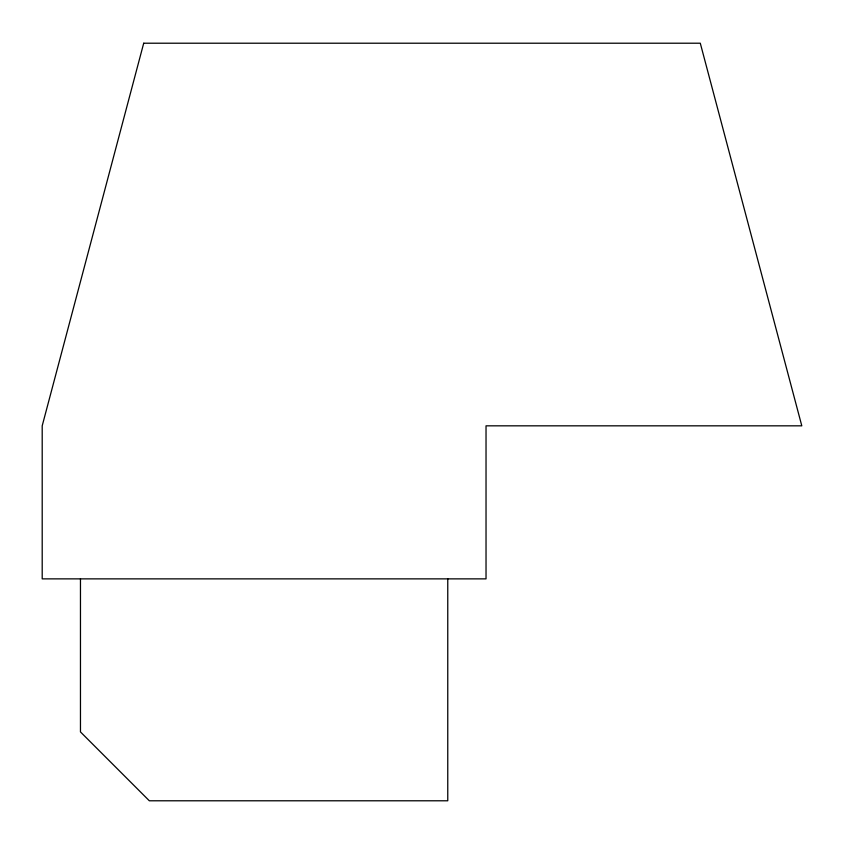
<?xml version="1.0" encoding="UTF-8"?>
<svg xmlns="http://www.w3.org/2000/svg" width="844" height="844" viewBox="0 0 844 844"><rect width="100%" height="100%" fill="white"/><g stroke="black" fill="none" stroke-linecap="round" stroke-linejoin="round"><path stroke-width="1.27" d="M447.763 578.868L447.763 800.787L149.335 800.787L80.465 731.917L80.465 578.868M143.712 43.213L42.2 425.83L42.2 578.868L486.028 578.868L486.028 425.83L801.8 425.83L700.288 43.213L143.712 43.213"/></g></svg>
